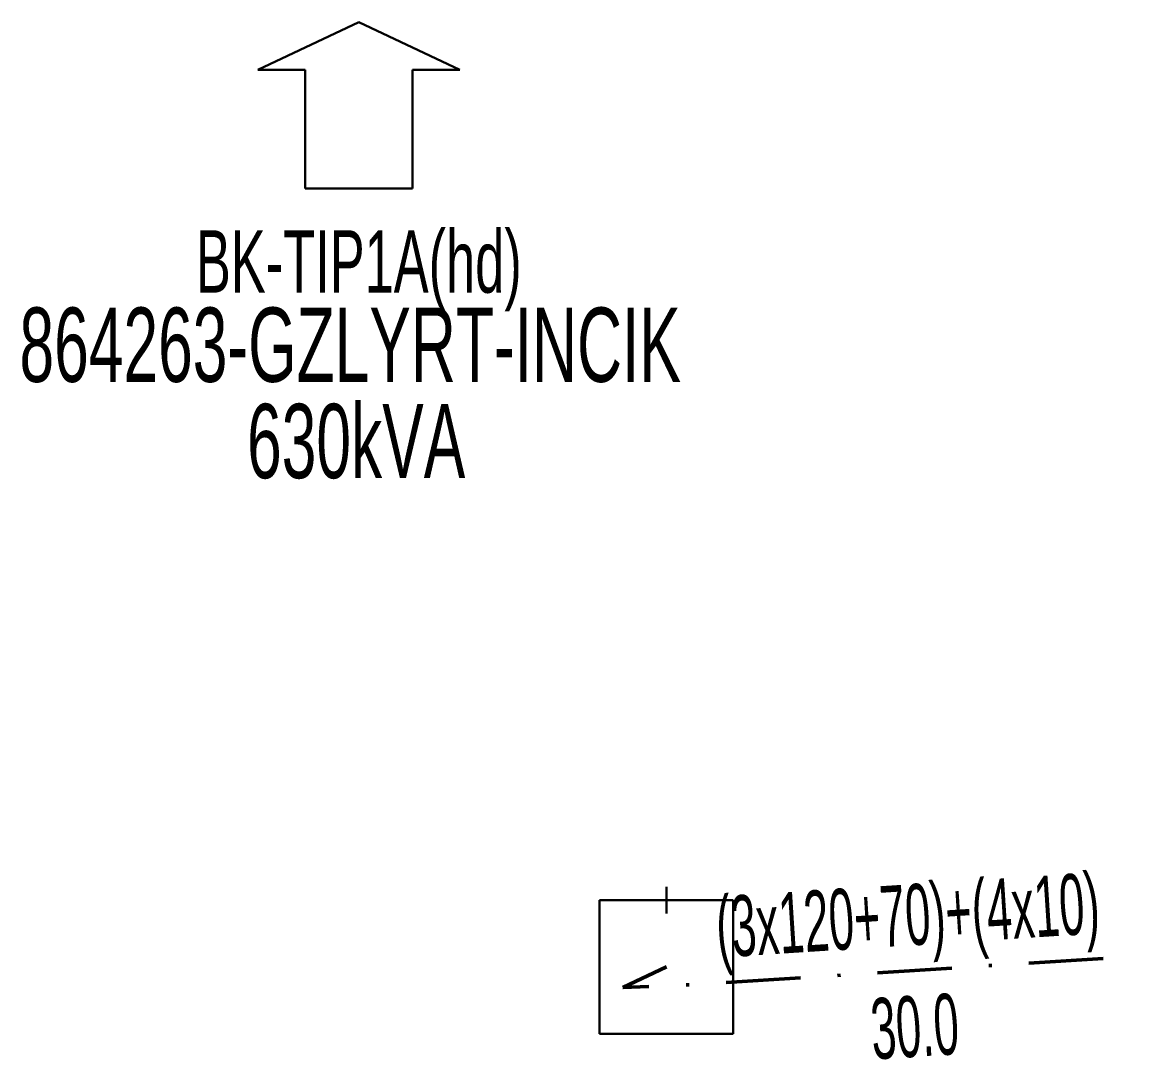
# Model space of a CAD drawing. Header units: millimetres. Extents: x 572025 to 573602, y 4087957 to 4089432.
# Drawn here: x 573052.21 to 573089.49, y 4088297.02 to 4088331.93 of the extents above; entities that cross this region are included whole.
import ezdxf
from ezdxf.enums import TextEntityAlignment as Align

# ---------------------------------------------------------------- set-up
doc = ezdxf.new("R2010")
doc.units = ezdxf.units.MM
doc.linetypes.add('DASHDOT', pattern=[5, 2.5, -1.25, 0, -1.25])
doc.layers.add('HAT_AG_YERALTI_MEVCUT', color=126, linetype='DASHDOT', lineweight=50)
doc.layers.add('TRAFO_MEVCUT', color=5, linetype='Continuous', lineweight=30)
doc.styles.get("Standard").update_dxf_attribs({"font": 'Arial'})

# ---------------------------------------------------------------- blocks, each defined once
blk = doc.blocks.new('MEV_BINA_KARE')
at = {"layer": 'TRAFO_MEVCUT', "linetype": 'Continuous'}
for p, q in [((0, 1.8), (0, 2.7)), ((-2.25, -2.25), (-2.25, 2.25)), ((-2.25, 2.25), (2.25, 2.25)), ((2.25, 2.25), (2.25, -2.25)), ((2.25, -2.25), (-2.25, -2.25))]:
    blk.add_line(p, q, dxfattribs=at)
blk = doc.blocks.new('MEV_BETKOSK')
at = {"layer": 'TRAFO_MEVCUT', "linetype": 'Continuous'}
for p, q in [((-3.4, 2), (0, 3.6)), ((0, 3.6), (3.4, 2)), ((-1.8, 2), (-3.4, 2)), ((-1.8, -2), (-1.8, 2)), ((3.4, 2), (1.8, 2)), ((1.8, 2), (1.8, -2)), ((1.8, -2), (-1.8, -2))]:
    blk.add_line(p, q, dxfattribs=at)

msp = doc.modelspace()

# ---------------------------------------------------------------- linework, layer by layer
at = {"layer": 'HAT_AG_YERALTI_MEVCUT', "flags": 128}
msp.add_lwpolyline([(573073.87, 4088300.145), (573072.404, 4088299.458), (573074.716, 4088299.548), (573089.487, 4088300.494)], dxfattribs=at)

# ---------------------------------------------------------------- block references
at = {"layer": 'TRAFO_MEVCUT', "linetype": 'ByBlock'}
for name, p in [('MEV_BETKOSK', (573063.528774, 4088328.326096)), ('MEV_BINA_KARE', (573073.87, 4088300.145))]:
    msp.add_blockref(name, p, dxfattribs=at)

# ---------------------------------------------------------------- texts
at = {"layer": 'HAT_AG_YERALTI_MEVCUT', "lineweight": 30, "width": 0.53}
msp.add_text('(3x120+70)+(4x10)', height=2.05, rotation=3.66447, dxfattribs=at).set_placement((573082.047174, 4088300.869262), align=Align.CENTER)
msp.add_text('30.0', height=2.05, rotation=3.66447, dxfattribs=at).set_placement((573082.155826, 4088299.172738), align=Align.TOP_CENTER)
at = {"layer": 'TRAFO_MEVCUT', "linetype": 'ByBlock', "width": 0.6}
for s, height, p in [('BK-TIP1A(hd)', 2.1, (573063.528774, 4088322.826096)), ('864263-GZLYRT-INCIK ', 2.5, (573063.528774, 4088319.826096)), ('630kVA', 2.5, (573063.439332, 4088316.586952))]:
    msp.add_text(s, height=height, dxfattribs=at).set_placement(p, align=Align.CENTER)

doc.saveas('drawing.dxf')
